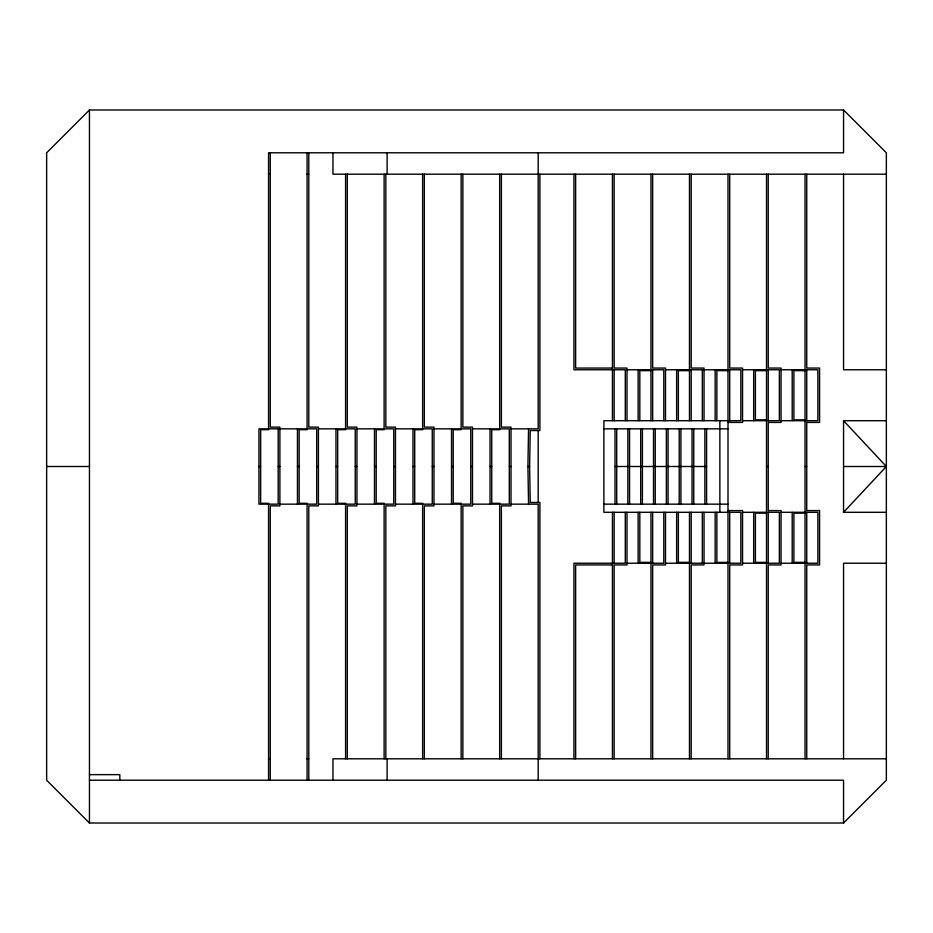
<?xml version="1.0" encoding="UTF-8"?>
<svg xmlns="http://www.w3.org/2000/svg" width="933" height="933" viewBox="0 0 933 933"><rect width="100%" height="100%" fill="white"/><g stroke="black" fill="none" stroke-linecap="round" stroke-linejoin="round"><path stroke-width="1.4" d="M528.556 504.158L527.915 466.5L528.556 428.842M539.904 758.809L539.904 502.455L530.236 502.455L529.617 466.5L530.236 430.545L539.904 430.545L539.904 174.191M886.35 512.299L843.549 512.299L886.35 466.5L843.549 420.701L886.35 420.701M89.451 109.989L46.65 152.79L46.65 780.21L89.451 823.011L843.549 823.011L886.35 780.21L886.35 152.79L843.549 109.989L89.451 109.989L89.451 823.011M268.564 174.191L270.267 174.191M307.074 174.191L308.788 174.191M886.35 174.191L332.964 174.191L332.964 152.79M612.445 368.069L575.638 368.069L575.638 174.191M626.988 369.771L663.795 369.771L663.795 420.701M665.509 369.771L740.837 369.771L740.837 420.701L603.884 420.701L603.884 512.299L740.837 512.299L740.837 563.229L665.509 563.229M742.551 369.771L779.358 369.771L779.358 420.701L742.551 420.701M781.061 369.771L817.868 369.771L817.868 420.701L781.061 420.701M886.35 369.771L843.549 369.771L843.549 174.191M650.966 370.634L639.828 370.634L639.828 420.701M689.475 370.634L678.349 370.634L678.349 420.701M727.997 370.634L716.871 370.634L716.871 420.701M766.518 370.634L755.392 370.634L755.392 419.85L766.518 419.85M805.039 370.634L793.901 370.634L793.901 419.85L805.039 419.85M727.997 422.416L742.551 422.416L742.551 368.069L729.711 368.069L729.711 174.191M279.9 428.842L316.707 428.842L316.707 504.158L279.9 504.158M318.421 428.842L355.228 428.842L355.228 504.158L318.421 504.158M356.942 428.842L393.738 428.842L393.738 504.158L356.942 504.158M395.452 428.842L432.259 428.842L432.259 504.158L395.452 504.158M433.973 428.842L470.78 428.842L470.78 504.158L433.973 504.158M472.495 428.842L509.301 428.842L509.301 504.158L472.495 504.158M511.016 428.842L538.189 428.842L538.189 152.79M603.884 428.842L727.997 428.842M46.65 466.5L89.451 466.5M258.931 466.5L260.645 466.5M278.186 466.5L279.9 466.5M297.452 466.5L299.505 466.5M316.707 466.5L318.421 466.5M335.962 466.5L337.676 466.5M355.228 466.5L356.942 466.5M374.483 466.5L376.197 466.5M393.738 466.5L395.452 466.5M413.004 466.5L414.719 466.5M432.259 466.5L433.973 466.5M451.525 466.5L453.228 466.5M470.78 466.5L472.495 466.5M490.035 466.5L491.749 466.5M509.301 466.5L511.016 466.5M527.915 466.5L529.617 466.5M615.01 466.5L706.596 466.5M766.518 466.5L768.232 466.5M805.039 466.5L806.742 466.5M843.549 466.5L886.35 466.5M511.016 504.158L538.189 504.158L538.189 780.21M603.884 504.158L727.997 504.158M727.997 510.584L742.551 510.584L742.551 564.932L729.711 564.932L729.711 758.809M742.551 512.299L779.358 512.299L779.358 563.229L742.551 563.229M781.061 512.299L817.868 512.299L817.868 563.229L781.061 563.229M766.518 513.15L755.392 513.15L755.392 562.366L766.518 562.366M805.039 513.15L793.901 513.15L793.901 562.366L805.039 562.366M650.966 562.366L639.828 562.366L639.828 512.299M689.475 562.366L678.349 562.366L678.349 512.299M727.997 562.366L716.871 562.366L716.871 512.299M626.988 563.229L663.795 563.229L663.795 512.299M886.35 563.229L843.549 563.229L843.549 758.809M612.445 564.932L575.638 564.932L575.638 758.809M268.564 758.809L270.267 758.809M307.074 758.809L308.788 758.809M886.35 758.809L332.964 758.809L332.964 780.21M89.451 774.647L119.832 774.647L119.832 780.21M89.451 780.21L843.549 780.21L843.549 823.011M843.549 109.989L843.549 152.79L268.564 152.79L268.564 429.693L260.645 429.693L260.645 503.307L268.564 503.307L268.564 780.21M843.549 420.701L843.549 512.299M806.742 174.191L806.742 368.069L819.582 368.069L819.582 422.416L806.742 422.416L806.742 510.584L819.582 510.584L819.582 564.932L806.742 564.932L806.742 758.809M806.742 369.771L806.742 420.701M806.742 512.299L806.742 563.229M805.039 174.191L805.039 758.809M792.199 369.771L792.199 420.701M792.199 512.299L792.199 563.229M768.232 174.191L768.232 368.069L781.061 368.069L781.061 422.416L768.232 422.416L768.232 510.584L781.061 510.584L781.061 564.932L768.232 564.932L768.232 758.809M768.232 369.771L768.232 420.701M768.232 512.299L768.232 563.229M766.518 174.191L766.518 758.809M753.677 369.771L753.677 420.701M753.677 512.299L753.677 563.229M729.711 369.771L729.711 420.701M729.711 512.299L729.711 563.229M727.997 174.191L727.997 758.809M719.868 420.701L719.868 512.299M715.156 369.771L715.156 420.701M715.156 512.299L715.156 563.229M706.596 428.842L706.596 504.158M704.881 428.842L704.881 504.158M704.03 420.701L704.03 368.069L691.19 368.069L691.19 174.191M704.03 512.299L704.03 564.932L691.19 564.932L691.19 758.809M702.316 369.771L702.316 420.701M702.316 512.299L702.316 563.229M693.755 428.842L693.755 504.158M692.041 428.842L692.041 504.158M691.19 369.771L691.19 420.701M691.19 512.299L691.19 563.229M689.475 174.191L689.475 420.701M689.475 512.299L689.475 758.809M680.915 428.842L680.915 504.158M679.212 428.842L679.212 504.158M676.635 369.771L676.635 420.701M676.635 512.299L676.635 563.229M668.075 428.842L668.075 504.158M666.372 428.842L666.372 504.158M665.509 420.701L665.509 368.069L652.668 368.069L652.668 174.191M665.509 512.299L665.509 564.932L652.668 564.932L652.668 758.809M655.234 428.842L655.234 504.158M653.532 428.842L653.532 504.158M652.668 369.771L652.668 420.701M652.668 512.299L652.668 563.229M650.966 174.191L650.966 420.701M650.966 512.299L650.966 758.809M642.405 428.842L642.405 504.158M640.691 428.842L640.691 504.158M638.125 369.771L638.125 420.701M638.125 512.299L638.125 563.229M629.565 428.842L629.565 504.158M627.851 428.842L627.851 504.158M626.988 420.701L626.988 368.069L614.159 368.069L614.159 174.191M626.988 512.299L626.988 564.932L614.159 564.932L614.159 758.809M625.285 420.701L625.285 369.771L573.923 369.771L573.923 174.191M625.285 512.299L625.285 563.229L573.923 563.229L573.923 758.809M616.725 428.842L616.725 504.158M615.01 428.842L615.01 504.158M614.159 369.771L614.159 420.701M614.159 512.299L614.159 563.229M612.445 174.191L612.445 420.701M612.445 512.299L612.445 758.809M538.189 430.545L538.189 502.455M501.383 174.191L501.383 427.127L511.016 427.127L511.016 505.873L501.383 505.873L501.383 758.809M499.668 174.191L499.668 429.693L491.749 429.693L491.749 503.307L499.668 503.307L499.668 758.809M490.035 428.842L490.035 504.158M462.861 174.191L462.861 427.127L472.495 427.127L472.495 505.873L462.861 505.873L462.861 758.809M461.147 174.191L461.147 429.693L453.228 429.693L453.228 503.307L461.147 503.307L461.147 758.809M451.525 428.842L451.525 504.158M424.34 174.191L424.34 427.127L433.973 427.127L433.973 505.873L424.34 505.873L424.34 758.809M422.637 174.191L422.637 429.693L414.719 429.693L414.719 503.307L422.637 503.307L422.637 758.809M413.004 428.842L413.004 504.158M387.113 152.79L387.113 174.191M387.113 758.809L387.113 780.21M385.83 174.191L385.83 427.127L395.452 427.127L395.452 505.873L385.83 505.873L385.83 758.809M384.116 174.191L384.116 429.693L376.197 429.693L376.197 503.307L384.116 503.307L384.116 758.809M374.483 428.842L374.483 504.158M347.309 174.191L347.309 427.127L356.942 427.127L356.942 505.873L347.309 505.873L347.309 758.809M345.595 174.191L345.595 429.693L337.676 429.693L337.676 503.307L345.595 503.307L345.595 758.809M335.962 428.842L335.962 504.158M308.788 152.79L308.788 427.127L318.421 427.127L318.421 505.873L308.788 505.873L308.788 780.21M307.074 152.79L307.074 429.693L299.155 429.693L299.155 503.307L307.074 503.307L307.074 780.21M297.452 428.842L297.452 504.158M270.267 152.79L270.267 427.127L279.9 427.127L279.9 505.873L270.267 505.873L270.267 780.21M278.186 428.842L258.931 428.842L258.931 504.158L278.186 504.158L278.186 428.842"/></g></svg>
